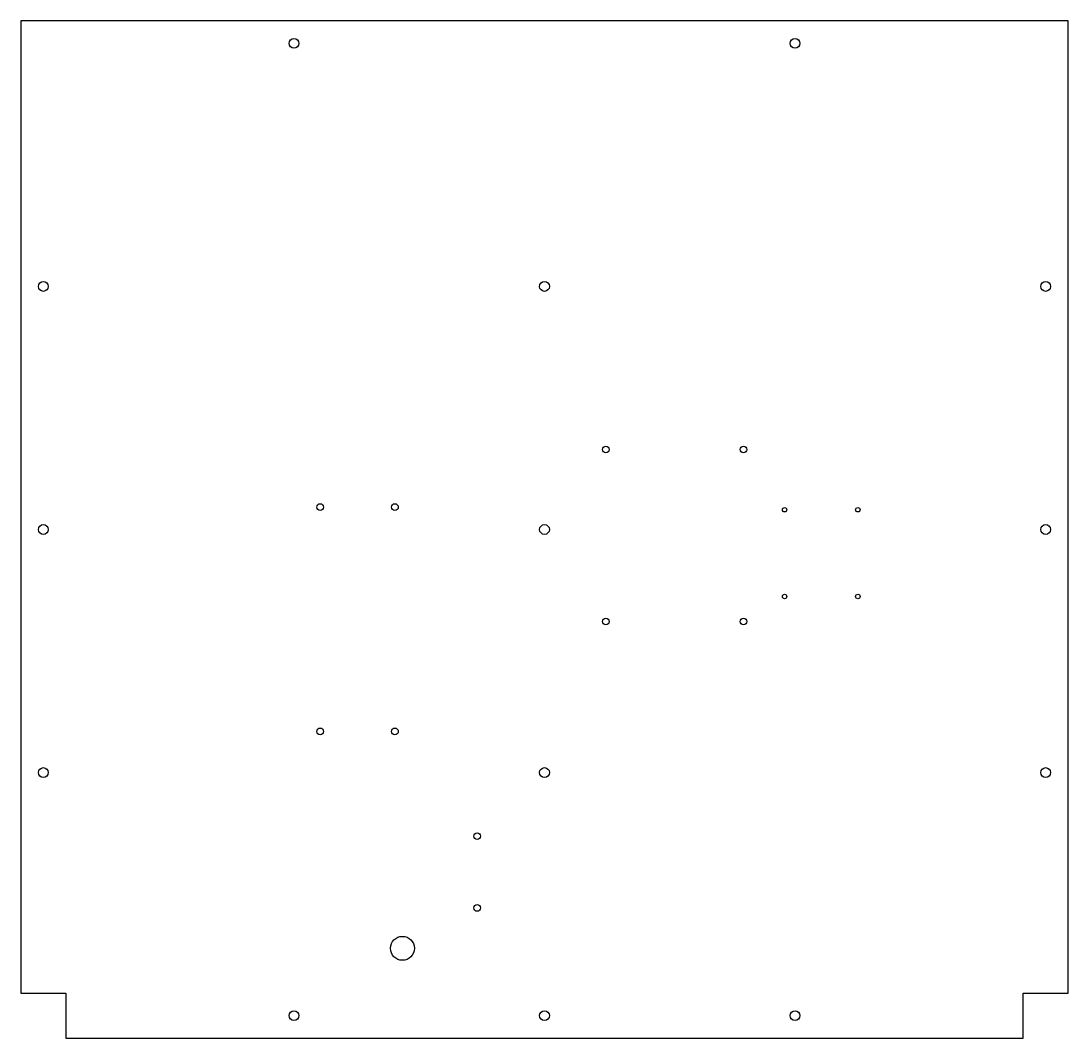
# Model space of a CAD drawing. Header units: millimetres. Extents: x -350 to 350, y -340 to 340.
import ezdxf

# ---------------------------------------------------------------- set-up
doc = ezdxf.new("R2010")
doc.units = ezdxf.units.MM
doc.layers.add('CUTOUTS', color=1, linetype='CONTINUOUS')
doc.layers.add('PERIMETER', color=5, linetype='CONTINUOUS')

msp = doc.modelspace()

# ---------------------------------------------------------------- linework, layer by layer
at = {"layer": 'CUTOUTS'}
for centre, radius in [((-167.5, 325), 3.3), ((167.5, 325), 3.3), ((-335, 162.5), 3.3), ((0, 162.5), 3.3), ((335, 162.5), 3.3), ((41, 53.5), 2.25), ((133, 53.5), 2.25), ((-150, 15), 2.25), ((-100, 15), 2.25), ((160.5, 13.2), 1.5), ((209.5, 13.2), 1.5), ((-335, 0), 3.3), ((0, 0), 3.3), ((335, 0), 3.3), ((160.5, -44.8), 1.5), ((209.5, -44.8), 1.5), ((41, -61.5), 2.25), ((133, -61.5), 2.25), ((-150, -135), 2.25), ((-100, -135), 2.25), ((-335, -162.5), 3.3), ((0, -162.5), 3.3), ((335, -162.5), 3.3), ((-45, -205), 2.25), ((-45, -253), 2.25), ((-95, -280), 8), ((-167.5, -325), 3.3), ((0, -325), 3.3), ((167.5, -325), 3.3)]:
    msp.add_circle(centre, radius, dxfattribs=at)
at = {"layer": 'PERIMETER'}
for p, q in [((350, 340), (-350, 340)), ((-350, 340), (-350, -310)), ((350, -310), (350, 340)), ((-350, -310), (-320, -310)), ((-320, -310), (-320, -340)), ((320, -340), (320, -310)), ((320, -310), (350, -310)), ((-320, -340), (320, -340))]:
    msp.add_line(p, q, dxfattribs=at)

doc.saveas('drawing.dxf')
